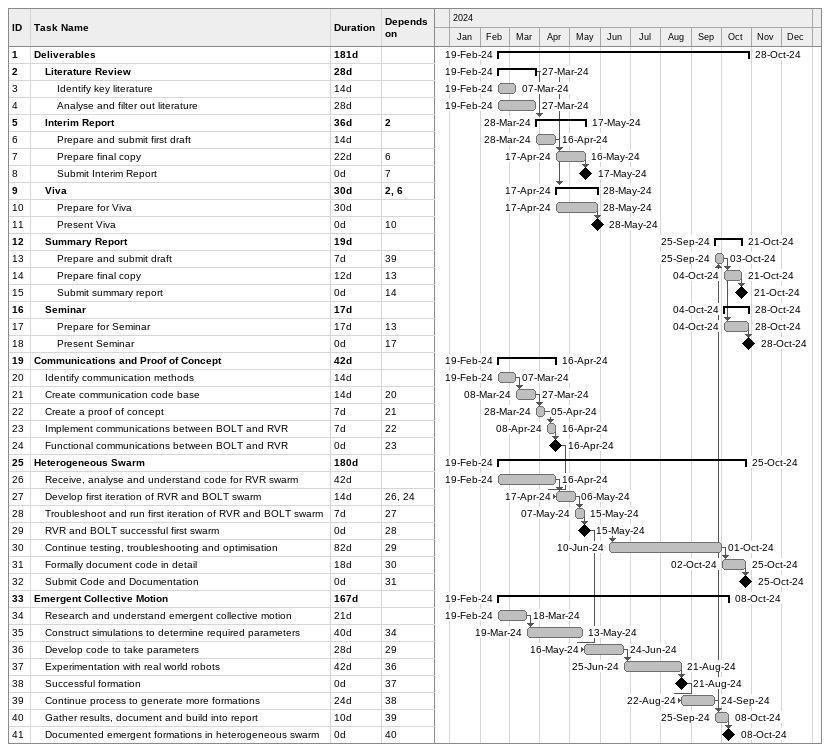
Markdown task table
| ID | Level | Task | Duration | Start | Finish | Predecessors |
|---|---|---|---|---|---|---|
| 1 | 1 | **Deliverables** | 181d | 2024-02-19 | 2024-10-28 |  |
| 2 | 2 | **Literature Review** | 28d | 2024-02-19 | 2024-03-27 |  |
| 3 | 3 | Identify key literature | 14d | 2024-02-19 | 2024-03-07 |  |
| 4 | 3 | Analyse and filter out literature | 28d | 2024-02-19 | 2024-03-27 |  |
| 5 | 2 | **Interim Report** | 36d | 2024-03-28 | 2024-05-17 | 2 |
| 6 | 3 | Prepare and submit first draft | 14d | 2024-03-28 | 2024-04-16 |  |
| 7 | 3 | Prepare final copy | 22d | 2024-04-17 | 2024-05-16 | 6 |
| 8 | 3 | Submit Interim Report | 0d | 2024-05-17 | 2024-05-17 | 7 |
| 9 | 2 | **Viva** | 30d | 2024-04-17 | 2024-05-28 | 2, 6 |
| 10 | 3 | Prepare for Viva | 30d | 2024-04-17 | 2024-05-28 |  |
| 11 | 3 | Present Viva | 0d | 2024-05-28 | 2024-05-28 | 10 |
| 12 | 2 | **Summary Report** | 19d | 2024-09-25 | 2024-10-21 |  |
| 13 | 3 | Prepare and submit draft | 7d | 2024-09-25 | 2024-10-03 | 39 |
| 14 | 3 | Prepare final copy | 12d | 2024-10-04 | 2024-10-21 | 13 |
| 15 | 3 | Submit summary report | 0d | 2024-10-21 | 2024-10-21 | 14 |
| 16 | 2 | **Seminar** | 17d | 2024-10-04 | 2024-10-28 |  |
| 17 | 3 | Prepare for Seminar | 17d | 2024-10-04 | 2024-10-28 | 13 |
| 18 | 3 | Present Seminar | 0d | 2024-10-28 | 2024-10-28 | 17 |
| 19 | 1 | **Communications and Proof of Concept** | 42d | 2024-02-19 | 2024-04-16 |  |
| 20 | 2 | Identify communication methods | 14d | 2024-02-19 | 2024-03-07 |  |
| 21 | 2 | Create communication code base | 14d | 2024-03-08 | 2024-03-27 | 20 |
| 22 | 2 | Create a proof of concept | 7d | 2024-03-28 | 2024-04-05 | 21 |
| 23 | 2 | Implement communications between BOLT and RVR | 7d | 2024-04-08 | 2024-04-16 | 22 |
| 24 | 2 | Functional communications between BOLT and RVR | 0d | 2024-04-16 | 2024-04-16 | 23 |
| 25 | 1 | **Heterogeneous Swarm** | 180d | 2024-02-19 | 2024-10-25 |  |
| 26 | 2 | Receive, analyse and understand code for RVR swarm | 42d | 2024-02-19 | 2024-04-16 |  |
| 27 | 2 | Develop first iteration of RVR and BOLT swarm | 14d | 2024-04-17 | 2024-05-06 | 26, 24 |
| 28 | 2 | Troubleshoot and run first iteration of RVR and BOLT swarm | 7d | 2024-05-07 | 2024-05-15 | 27 |
| 29 | 2 | RVR and BOLT successful first swarm | 0d | 2024-05-15 | 2024-05-15 | 28 |
| 30 | 2 | Continue testing, troubleshooting and optimisation | 82d | 2024-06-10 | 2024-10-01 | 29 |
| 31 | 2 | Formally document code in detail | 18d | 2024-10-02 | 2024-10-25 | 30 |
| 32 | 2 | Submit Code and Documentation | 0d | 2024-10-25 | 2024-10-25 | 31 |
| 33 | 1 | **Emergent Collective Motion** | 167d | 2024-02-19 | 2024-10-08 |  |
| 34 | 2 | Research and understand emergent collective motion | 21d | 2024-02-19 | 2024-03-18 |  |
| 35 | 2 | Construct simulations to determine required parameters | 40d | 2024-03-19 | 2024-05-13 | 34 |
| 36 | 2 | Develop code to take parameters | 28d | 2024-05-16 | 2024-06-24 | 29 |
| 37 | 2 | Experimentation with real world robots | 42d | 2024-06-25 | 2024-08-21 | 36 |
| 38 | 2 | Successful formation | 0d | 2024-08-21 | 2024-08-21 | 37 |
| 39 | 2 | Continue process to generate more formations | 24d | 2024-08-22 | 2024-09-24 | 38 |
| 40 | 2 | Gather results, document and build into report | 10d | 2024-09-25 | 2024-10-08 | 39 |
| 41 | 2 | Documented emergent formations in heterogeneous swarm | 0d | 2024-10-08 | 2024-10-08 | 40 |
